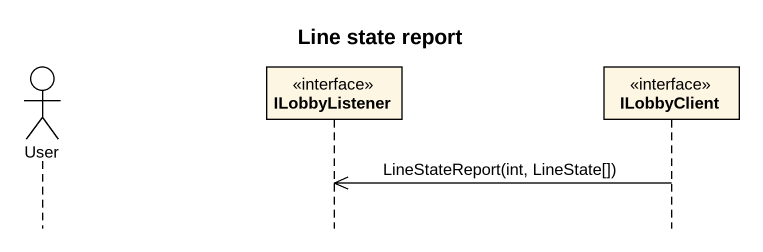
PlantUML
@startuml
title Line state report
hide footbox
actor User
participant ILobbyListener <<interface>>
participant ILobbyClient <<interface>>

ILobbyClient ->> ILobbyListener : LineStateReport(int, LineState[])
@enduml
